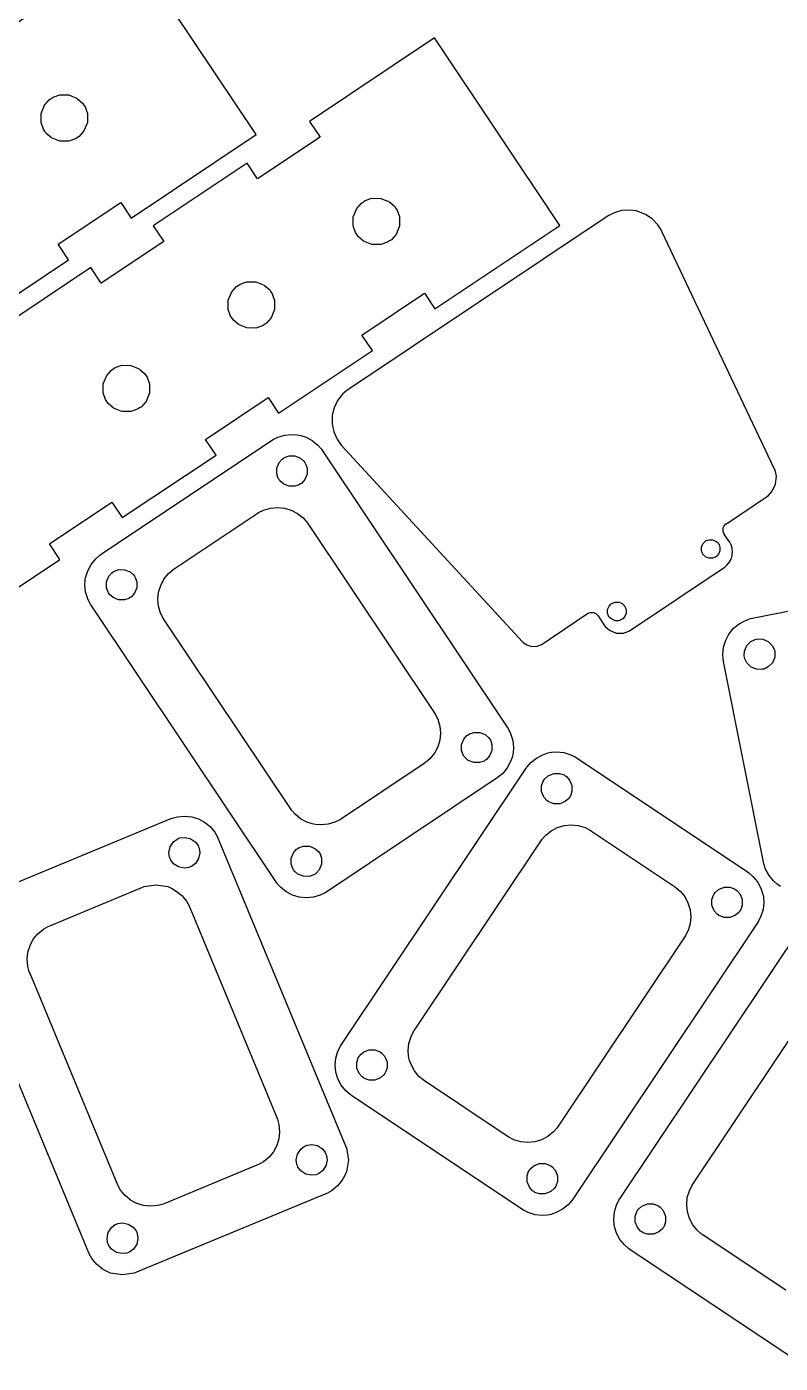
# Model space of a CAD drawing. Extents: x 0 to 47.2, y 0 to 95.3.
# Drawn here: x 23.23 to 33.25, y 0.09 to 17.88 of the extents above; entities that cross this region are included whole.
import ezdxf

# ---------------------------------------------------------------- set-up
doc = ezdxf.new("R2010")
doc.units = 0
doc.layers.get('0').update_dxf_attribs({"linetype": 'CONTINUOUS'})

msp = doc.modelspace()

# ---------------------------------------------------------------- linework, layer by layer
at = {"color": 0}
for points in [[(22.5385, 13.9451), (23.7857, 14.7786), (23.6468, 14.9864), (24.4783, 15.5419), (24.6172, 15.3342), (26.2801, 16.4453), (24.6135, 18.9397), (22.9504, 17.8286)], [(22.0058, 9.68056), (23.6689, 10.7917), (23.6689, 10.7917), (23.53, 10.9996), (24.3614, 11.5552), (24.5003, 11.3473), (25.7475, 12.1807), (25.6086, 12.3885), (26.44, 12.9441), (26.5789, 12.7362), (27.8261, 13.5696), (27.6872, 13.7775), (28.5188, 14.3331), (28.6576, 14.1251), (30.3206, 15.2363), (28.6539, 17.7307), (26.991, 16.6196), (27.1299, 16.4117), (26.2983, 15.8561), (26.1594, 16.064), (24.9122, 15.2307), (25.0511, 15.0228), (24.2197, 14.4672), (24.0808, 14.6751), (22.8336, 13.8417)], [(33.2564, 6.43924), (33.2367, 6.45247), (33.2167, 6.46576), (33.1622, 6.51351), (33.1019, 6.58713), (33.0569, 6.67106), (33.0337, 6.73958), (33.029, 6.76303), (32.4976, 9.43468), (32.4931, 9.45817), (32.4882, 9.53039), (32.4976, 9.62511), (32.5253, 9.71625), (32.5572, 9.78114), (32.5706, 9.801), (32.5838, 9.8209), (32.6315, 9.87528), (32.7051, 9.93565), (32.789, 9.98058), (32.8576, 10.0038), (32.8811, 10.0085), (37.22, 10.8716)], [(22.6221, 6.29633), (25.1386, 7.33876), (25.1614, 7.34819), (25.2333, 7.36724), (25.3289, 7.37603), (25.4226, 7.36621), (25.5122, 7.33882), (25.5949, 7.29486), (25.6682, 7.23551), (25.7294, 7.16174), (25.7668, 7.09739), (25.7763, 7.07465), (25.7763, 7.07465), (27.4693, 2.98742), (27.4817, 2.95751), (27.5064, 2.80067), (27.4817, 2.64382), (27.4693, 2.61393), (27.4601, 2.59185), (27.4239, 2.52919), (27.3635, 2.45562), (27.29, 2.39518), (27.2272, 2.359), (27.2051, 2.34983), (24.6885, 1.3074), (24.6586, 1.29503), (24.5018, 1.27029), (24.345, 1.29503), (24.315, 1.3074), (24.2929, 1.31657), (24.2303, 1.35276), (24.1567, 1.41319), (24.0963, 1.48676), (24.06, 1.54943), (24.051, 1.5715), (22.3579, 5.65875)], [(33.5178, 0.09446), (31.2528, 1.60781), (31.2329, 1.6211), (31.1786, 1.66883), (31.1182, 1.74251), (31.0732, 1.82644), (31.05, 1.89497), (31.0454, 1.9184), (31.0407, 1.94189), (31.036, 2.01406), (31.0453, 2.10883), (31.0729, 2.19993), (31.1049, 2.26486), (31.1182, 2.28472), (33.5761, 5.96311)], [(33.3247, 1.06538), (32.2238, 1.80094), (32.2033, 1.81461), (32.1475, 1.86388), (32.0871, 1.93838), (32.0432, 2.02186), (32.0162, 2.11154), (32.0068, 2.20469), (32.0154, 2.29861), (32.0426, 2.39057), (32.0754, 2.45742), (32.0892, 2.47781), (32.0892, 2.47781), (33.7692, 4.99219)]]:
    msp.add_lwpolyline(points, dxfattribs=at)
for points in [[(23.9886, 16.8383), (24.0054, 16.8131), (24.0357, 16.7235), (24.0353, 16.6035), (23.9899, 16.4924), (23.9275, 16.4211), (23.9022, 16.4043), (23.8768, 16.3874), (23.7872, 16.3571), (23.6672, 16.3575), (23.5561, 16.4031), (23.4849, 16.4653), (23.4681, 16.4906), (23.4511, 16.516), (23.4208, 16.6056), (23.4212, 16.7256), (23.4668, 16.8367), (23.529, 16.9079), (23.5544, 16.9247), (23.5797, 16.9417), (23.6693, 16.9719), (23.7893, 16.9715), (23.9004, 16.9261), (23.9717, 16.8637), (23.9886, 16.8383)], [(27.6196, 15.1153), (27.6026, 15.1407), (27.5724, 15.2303), (27.5728, 15.3503), (27.6183, 15.4612), (27.6806, 15.5325), (27.706, 15.5494), (27.7313, 15.5664), (27.8208, 15.5967), (27.9408, 15.5963), (28.0519, 15.5508), (28.1232, 15.4885), (28.1401, 15.4631), (28.1569, 15.4378), (28.1872, 15.3482), (28.1868, 15.2282), (28.1414, 15.1171), (28.079, 15.0458), (28.0538, 15.029), (28.0283, 15.0121), (27.9387, 14.9817), (27.8187, 14.9822), (27.7076, 15.0276), (27.6364, 15.09), (27.6196, 15.1153)], [(30.0825, 9.6651), (30.6885, 10.07), (30.6965, 10.0755), (30.7251, 10.0852), (30.7636, 10.085), (30.799, 10.0705), (30.8218, 10.0506), (30.8272, 10.0424), (30.9106, 9.91775), (30.9242, 9.89757), (30.981, 9.84776), (31.0697, 9.81147), (31.1654, 9.81104), (31.2371, 9.83524), (31.2574, 9.84874), (32.5046, 10.6821), (32.5147, 10.689), (32.5426, 10.7134), (32.5735, 10.7511), (32.5965, 10.7941), (32.6085, 10.8292), (32.6108, 10.8412), (32.6132, 10.8533), (32.6156, 10.8903), (32.6108, 10.9388), (32.5967, 10.9855), (32.5803, 11.0187), (32.5735, 11.0289), (32.5071, 11.1283), (32.5033, 11.1338), (32.4921, 11.1644), (32.4908, 11.1969), (32.4921, 11.2034), (32.4933, 11.2099), (32.5071, 11.2395), (32.5292, 11.2633), (32.5347, 11.267), (33.0676, 11.6232), (33.0896, 11.6379), (33.145, 11.6982), (33.19, 11.7927), (33.2, 11.897), (33.1833, 11.9772), (33.1721, 12.0011), (31.6776, 15.1533), (31.6661, 15.1775), (31.6212, 15.2451), (31.5475, 15.3219), (31.459, 15.3814), (31.3847, 15.414), (31.359, 15.4211), (31.3332, 15.4283), (31.2526, 15.4385), (31.1463, 15.4328), (31.0435, 15.4047), (30.9703, 15.3697), (30.9481, 15.3549), (27.5117, 13.0587), (27.4893, 13.0438), (27.4286, 12.9893), (27.3632, 12.9045), (27.3174, 12.8078), (27.2961, 12.729), (27.2929, 12.7023), (27.2897, 12.6756), (27.2918, 12.594), (27.3137, 12.4892), (27.3574, 12.3914), (27.4035, 12.3241), (27.4217, 12.3043), (29.8243, 9.6959), (29.8361, 9.683), (29.8812, 9.65283), (29.9476, 9.63282), (30.0169, 9.63667), (30.0679, 9.65539), (30.0825, 9.6651)], [(25.9567, 14.0042), (25.9397, 14.0296), (25.9094, 14.1192), (25.9099, 14.2392), (25.9554, 14.3501), (26.0176, 14.4214), (26.0431, 14.4383), (26.0683, 14.4553), (26.1579, 14.4856), (26.2779, 14.4851), (26.389, 14.4396), (26.4603, 14.3772), (26.4772, 14.3519), (26.494, 14.3267), (26.5243, 14.2371), (26.5239, 14.1171), (26.4785, 14.006), (26.4161, 13.9347), (26.3908, 13.9178), (26.3654, 13.901), (26.2758, 13.8706), (26.1558, 13.8711), (26.0447, 13.9165), (25.9735, 13.9789), (25.9567, 14.0042)], [(24.2938, 12.893), (24.2768, 12.9183), (24.2464, 13.008), (24.2469, 13.128), (24.2924, 13.239), (24.3547, 13.3103), (24.38, 13.3272), (24.4053, 13.3441), (24.495, 13.3745), (24.615, 13.3739), (24.726, 13.3285), (24.7972, 13.2662), (24.8142, 13.2408), (24.8311, 13.2156), (24.8614, 13.1259), (24.861, 13.0059), (24.8154, 12.8948), (24.7532, 12.8236), (24.7279, 12.8066), (24.7025, 12.7898), (24.6129, 12.7594), (24.4929, 12.7599), (24.3818, 12.8054), (24.3106, 12.8677), (24.2938, 12.893)], [(26.5433, 6.50413), (24.0856, 10.1826), (24.0722, 10.2025), (24.0401, 10.2674), (24.0126, 10.3585), (24.0032, 10.4532), (24.0079, 10.5254), (24.0126, 10.5489), (24.0172, 10.5724), (24.0406, 10.6409), (24.0854, 10.7248), (24.1458, 10.7984), (24.2001, 10.8462), (24.2201, 10.8594), (26.485, 12.3728), (26.5049, 12.3861), (26.5699, 12.4181), (26.661, 12.4457), (26.7557, 12.4551), (26.8279, 12.4503), (26.8514, 12.4456), (26.8747, 12.441), (26.9433, 12.4178), (27.0272, 12.3728), (27.101, 12.3124), (27.1486, 12.2581), (27.1619, 12.2382), (29.6199, 8.55974), (29.6331, 8.53987), (29.665, 8.47499), (29.6926, 8.38385), (29.7019, 8.28911), (29.6972, 8.2169), (29.6926, 8.19342), (29.6881, 8.16997), (29.6647, 8.10146), (29.6197, 8.01753), (29.5593, 7.9439), (29.505, 7.89615), (29.4851, 7.88286), (27.2203, 6.36947), (27.1997, 6.35585), (27.1329, 6.32308), (27.041, 6.29585), (26.9469, 6.28722), (26.8539, 6.29665), (26.7642, 6.32362), (26.6807, 6.36751), (26.6063, 6.4279), (26.5569, 6.48372), (26.5433, 6.50413)], [(26.87, 11.7966), (26.8535, 11.7855), (26.7947, 11.7657), (26.7161, 11.766), (26.6433, 11.7958), (26.5968, 11.8366), (26.5857, 11.8531), (26.5746, 11.8697), (26.5547, 11.9284), (26.555, 12.0071), (26.5849, 12.0798), (26.6257, 12.1264), (26.6422, 12.1375), (26.6588, 12.1486), (26.7175, 12.1685), (26.7961, 12.1681), (26.8689, 12.1383), (26.9156, 12.0975), (26.9267, 12.0809), (26.9378, 12.0644), (26.9575, 12.0057), (26.9572, 11.9271), (26.9274, 11.8543), (26.8867, 11.8077), (26.87, 11.7966)], [(26.9688, 11.2673), (28.6487, 8.75287), (28.6625, 8.73247), (28.6951, 8.66564), (28.7225, 8.57363), (28.7311, 8.47971), (28.7217, 8.38656), (28.6947, 8.29693), (28.6508, 8.21343), (28.5904, 8.13894), (28.5346, 8.08968), (28.5142, 8.07601), (27.4133, 7.34044), (27.3935, 7.32715), (27.3285, 7.29519), (27.2374, 7.26758), (27.1426, 7.25819), (27.0704, 7.26292), (27.0471, 7.26753), (27.0236, 7.27219), (26.955, 7.29551), (26.8711, 7.34044), (26.7974, 7.40082), (26.7497, 7.45518), (26.7364, 7.47504), (25.0564, 9.98942), (25.0428, 10.0099), (25.01, 10.0767), (24.9828, 10.1687), (24.9742, 10.2626), (24.9835, 10.3557), (25.0104, 10.4454), (25.0544, 10.5289), (25.1149, 10.6034), (25.1707, 10.6527), (25.1911, 10.6663), (26.2919, 11.4019), (26.3124, 11.4155), (26.3792, 11.4483), (26.4711, 11.4755), (26.565, 11.4842), (26.6582, 11.4748), (26.7479, 11.4478), (26.8314, 11.4039), (26.9058, 11.3435), (26.9551, 11.2877), (26.9688, 11.2673)], [(32.4304, 10.9997), (32.4371, 10.9896), (32.4492, 10.9538), (32.449, 10.9059), (32.4308, 10.8615), (32.406, 10.8331), (32.3958, 10.8263), (32.3857, 10.8196), (32.35, 10.8075), (32.3021, 10.8077), (32.2576, 10.8258), (32.2293, 10.8508), (32.2225, 10.8608), (32.2158, 10.871), (32.2036, 10.9068), (32.2039, 10.9547), (32.2219, 10.999), (32.2468, 11.0275), (32.2569, 11.0342), (32.2671, 11.041), (32.3029, 11.0531), (32.3508, 11.0529), (32.3951, 11.0347), (32.4236, 11.0099), (32.4304, 10.9997)], [(24.6051, 10.2832), (24.5886, 10.2721), (24.5299, 10.2523), (24.4513, 10.2527), (24.3785, 10.2824), (24.3318, 10.3232), (24.3208, 10.3398), (24.3097, 10.3564), (24.2899, 10.4151), (24.2901, 10.4937), (24.32, 10.5664), (24.3607, 10.6131), (24.3774, 10.6241), (24.3939, 10.6352), (24.4526, 10.6551), (24.5313, 10.6547), (24.6039, 10.6249), (24.6506, 10.5842), (24.6617, 10.5675), (24.6728, 10.551), (24.6926, 10.4923), (24.6922, 10.4137), (24.6625, 10.341), (24.6217, 10.2943), (24.6051, 10.2832)], [(31.1819, 10.1681), (31.1888, 10.158), (31.2008, 10.1222), (31.2007, 10.0743), (31.1825, 10.03), (31.1576, 10.0016), (31.1475, 9.99479), (31.1374, 9.98807), (31.1015, 9.97597), (31.0536, 9.97613), (31.0093, 9.99431), (30.9808, 10.0192), (30.9742, 10.0292), (30.9674, 10.0394), (30.9553, 10.0752), (30.9554, 10.1231), (30.9736, 10.1675), (30.9985, 10.1959), (31.0086, 10.2026), (31.0188, 10.2094), (31.0546, 10.2215), (31.1025, 10.2213), (31.1468, 10.2032), (31.1751, 10.1783), (31.1819, 10.1681)], [(33.1774, 9.56988), (33.1813, 9.55035), (33.1771, 9.4885), (33.1467, 9.41601), (33.0914, 9.36025), (33.0358, 9.33274), (33.0162, 9.32883), (32.9967, 9.32497), (32.9349, 9.3291), (32.8624, 9.35949), (32.8065, 9.41482), (32.779, 9.47038), (32.7753, 9.4899), (32.7714, 9.5095), (32.7754, 9.57135), (32.8058, 9.64382), (32.8611, 9.6996), (32.9167, 9.72711), (32.9362, 9.73096), (32.9558, 9.73486), (33.0176, 9.73074), (33.0901, 9.70036), (33.146, 9.64501), (33.1735, 9.58946), (33.1774, 9.56988)], [(29.3279, 8.11817), (29.3112, 8.1071), (29.2526, 8.08724), (29.174, 8.08757), (29.1013, 8.11735), (29.0546, 8.15821), (29.0436, 8.17475), (29.0325, 8.19135), (29.0126, 8.25006), (29.0129, 8.32867), (29.0426, 8.40136), (29.0835, 8.44803), (29.1001, 8.4591), (29.1167, 8.47017), (29.1754, 8.49001), (29.254, 8.48969), (29.3267, 8.4599), (29.3733, 8.41911), (29.3844, 8.4025), (29.3956, 8.38596), (29.4154, 8.32726), (29.415, 8.24864), (29.3853, 8.17589), (29.3444, 8.12924), (29.3279, 8.11817)], [(27.4149, 4.33447), (29.8728, 8.01292), (29.886, 8.03282), (29.9337, 8.08718), (30.0074, 8.14757), (30.0913, 8.19249), (30.1597, 8.21576), (30.1833, 8.22043), (30.2067, 8.2251), (30.2789, 8.22982), (30.3736, 8.22043), (30.4647, 8.19282), (30.5297, 8.16081), (30.5496, 8.14751), (32.8144, 6.63417), (32.8343, 6.62093), (32.8888, 6.57319), (32.9492, 6.49957), (32.994, 6.41564), (33.0174, 6.34711), (33.0219, 6.32362), (33.0267, 6.30018), (33.0314, 6.22797), (33.0219, 6.13325), (32.9943, 6.0421), (32.9624, 5.97721), (32.9492, 5.95731), (30.4913, 2.27886), (30.4779, 2.259), (30.4303, 2.20464), (30.3567, 2.14426), (30.2726, 2.09933), (30.2042, 2.07601), (30.1807, 2.07135), (30.1572, 2.06674), (30.0851, 2.06201), (29.9903, 2.0714), (29.8992, 2.09896), (29.8343, 2.13097), (29.8144, 2.14421), (27.5494, 3.65761), (27.529, 3.67128), (27.4732, 3.72054), (27.4128, 3.79503), (27.3689, 3.87853), (27.3419, 3.96821), (27.3326, 4.06136), (27.3412, 4.15528), (27.3685, 4.24724), (27.4013, 4.31407), (27.4149, 4.33447)], [(30.1646, 7.57135), (30.1479, 7.58242), (30.1071, 7.62907), (30.0774, 7.70182), (30.0771, 7.78043), (30.0969, 7.83914), (30.1081, 7.85568), (30.119, 7.87229), (30.1657, 7.91308), (30.2385, 7.94288), (30.3171, 7.94319), (30.3757, 7.92333), (30.3924, 7.91222), (30.4089, 7.90115), (30.4497, 7.85454), (30.4794, 7.78179), (30.4799, 7.70318), (30.46, 7.64447), (30.4489, 7.62787), (30.4378, 7.61133), (30.3911, 7.57053), (30.3185, 7.54075), (30.2399, 7.54042), (30.1811, 7.56028), (30.1646, 7.57135)], [(31.9782, 5.76417), (30.2982, 3.24978), (30.2844, 3.22939), (30.2353, 3.17356), (30.1607, 3.11317), (30.0772, 3.06928), (29.9876, 3.04232), (29.8944, 3.03293), (29.8006, 3.04156), (29.7086, 3.06879), (29.6417, 3.10157), (29.6212, 3.11518), (28.5204, 3.85075), (28.5006, 3.86404), (28.4461, 3.91178), (28.3857, 3.9854), (28.3408, 4.06933), (28.3175, 4.13786), (28.3129, 4.16129), (28.3083, 4.18479), (28.3035, 4.257), (28.3129, 4.35172), (28.3406, 4.44287), (28.3725, 4.50776), (28.3858, 4.52761), (30.0658, 7.04199), (30.0794, 7.06244), (30.1288, 7.11828), (30.2032, 7.17865), (30.2867, 7.22254), (30.3764, 7.24951), (30.4694, 7.2589), (30.5635, 7.25028), (30.6554, 7.22304), (30.7222, 7.19026), (30.7426, 7.1766), (31.8436, 6.44103), (31.864, 6.4274), (31.9199, 6.37815), (31.9801, 6.30365), (32.024, 6.22017), (32.0511, 6.13053), (32.0604, 6.03738), (32.0518, 5.94347), (32.0246, 5.85146), (31.9918, 5.78461), (31.9782, 5.76417)], [(25.2469, 7.07731), (25.2654, 7.08496), (25.3268, 7.09299), (25.4039, 7.07736), (25.4694, 7.03396), (25.5072, 6.98481), (25.5149, 6.96636), (25.5224, 6.94797), (25.5304, 6.8865), (25.5149, 6.80951), (25.4714, 6.74397), (25.4222, 6.70617), (25.4039, 6.69851), (25.3854, 6.69092), (25.3239, 6.68289), (25.2469, 6.69857), (25.1814, 6.74192), (25.1436, 6.79107), (25.1361, 6.80946), (25.1285, 6.8279), (25.1204, 6.88938), (25.136, 6.96642), (25.1794, 7.03196), (25.2285, 7.06972), (25.2469, 7.07731)], [(27.0631, 6.60482), (27.0464, 6.59375), (26.9876, 6.57389), (26.909, 6.57422), (26.8362, 6.604), (26.7897, 6.64481), (26.7786, 6.66135), (26.7675, 6.67796), (26.7476, 6.73665), (26.7481, 6.81526), (26.7778, 6.88803), (26.8186, 6.93463), (26.8351, 6.94569), (26.8517, 6.95682), (26.9104, 6.97667), (26.989, 6.97635), (27.0618, 6.94656), (27.1085, 6.90576), (27.1196, 6.88917), (27.1306, 6.87261), (27.1504, 6.81386), (27.1501, 6.73529), (27.1203, 6.66254), (27.0796, 6.61589), (27.0631, 6.60482)], [(24.4297, 2.48611), (23.2725, 5.27989), (23.2631, 5.30263), (23.244, 5.37457), (23.2353, 5.47011), (23.245, 5.56392), (23.2725, 5.65343), (23.3164, 5.73617), (23.3758, 5.80946), (23.4496, 5.87076), (23.5139, 5.90815), (23.5367, 5.91754), (24.7599, 6.42421), (24.7897, 6.43664), (24.9467, 6.46137), (25.1035, 6.43664), (25.1333, 6.42421), (25.1554, 6.4151), (25.2181, 6.3789), (25.2917, 6.31847), (25.3521, 6.2449), (25.3883, 6.18224), (25.3975, 6.1601), (26.5547, 3.36626), (26.564, 3.34358), (26.5831, 3.27165), (26.5919, 3.17617), (26.5821, 3.08236), (26.5547, 2.99278), (26.5107, 2.9101), (26.4514, 2.83681), (26.3776, 2.7755), (26.3132, 2.73813), (26.2906, 2.72868), (25.0674, 2.222), (25.0446, 2.21263), (24.9728, 2.19358), (24.8772, 2.18479), (24.7833, 2.19461), (24.6939, 2.222), (24.6111, 2.26594), (24.5379, 2.32531), (24.4765, 2.39908), (24.4392, 2.46343), (24.4297, 2.48611)], [(32.4294, 6.05794), (32.4129, 6.06907), (32.3721, 6.11572), (32.3422, 6.18842), (32.3419, 6.26704), (32.3618, 6.32574), (32.3729, 6.34229), (32.384, 6.35889), (32.4306, 6.39968), (32.5033, 6.42947), (32.5819, 6.42979), (32.6407, 6.40994), (32.6572, 6.39887), (32.6739, 6.38781), (32.7146, 6.34115), (32.7444, 6.26844), (32.7447, 6.18983), (32.7249, 6.13113), (32.7137, 6.11453), (32.7028, 6.09799), (32.6561, 6.05718), (32.5833, 6.0274), (32.5047, 6.02707), (32.446, 6.04688), (32.4294, 6.05794)], [(27.7067, 3.8929), (27.6901, 3.90403), (27.6493, 3.95068), (27.6196, 4.02339), (27.6192, 4.102), (27.639, 4.16069), (27.6501, 4.17725), (27.6613, 4.19385), (27.7078, 4.23465), (27.7806, 4.26443), (27.8592, 4.26476), (27.9179, 4.2449), (27.9346, 4.23383), (27.9511, 4.22276), (27.9918, 4.17611), (28.0217, 4.1034), (28.0219, 4.02479), (28.0021, 3.9661), (27.9911, 3.94949), (27.98, 3.93294), (27.9333, 3.89208), (27.8606, 3.86231), (27.7819, 3.86199), (27.7232, 3.88183), (27.7067, 3.8929)], [(26.94, 2.99007), (26.9583, 2.99772), (27.0199, 3.00575), (27.0968, 2.99013), (27.1624, 2.94672), (27.2001, 2.89757), (27.2078, 2.87912), (27.2154, 2.86074), (27.2235, 2.79926), (27.2078, 2.72228), (27.1644, 2.65674), (27.1153, 2.61893), (27.0969, 2.61128), (27.0785, 2.60368), (27.0169, 2.59565), (26.94, 2.61133), (26.8744, 2.65468), (26.8367, 2.70383), (26.829, 2.72222), (26.8214, 2.74067), (26.8133, 2.80214), (26.829, 2.87918), (26.8724, 2.94472), (26.9215, 2.98247), (26.94, 2.99007)], [(29.9717, 2.37956), (29.955, 2.39063), (29.9142, 2.43728), (29.8844, 2.51004), (29.8842, 2.5886), (29.904, 2.64735), (29.9151, 2.6639), (29.9261, 2.6805), (29.9728, 2.72131), (30.0456, 2.75108), (30.1242, 2.75142), (30.1828, 2.73156), (30.1994, 2.72043), (30.216, 2.70936), (30.2568, 2.66276), (30.2865, 2.59), (30.2869, 2.51139), (30.2671, 2.45269), (30.256, 2.43608), (30.2449, 2.41954), (30.1982, 2.37875), (30.1256, 2.34896), (30.0469, 2.34864), (29.9882, 2.36849), (29.9717, 2.37956)], [(31.6379, 2.18403), (31.6544, 2.17296), (31.6951, 2.12636), (31.725, 2.0536), (31.7253, 1.97499), (31.7054, 1.91629), (31.6944, 1.89968), (31.6833, 1.88314), (31.6367, 1.84233), (31.5639, 1.81256), (31.4854, 1.81222), (31.4265, 1.83208), (31.41, 1.84315), (31.3935, 1.85422), (31.3526, 1.90088), (31.3229, 1.97364), (31.3225, 2.05219), (31.3424, 2.11094), (31.3535, 2.1275), (31.3646, 2.1441), (31.4113, 2.1849), (31.4839, 2.21468), (31.5625, 2.215), (31.6212, 2.19515), (31.6379, 2.18403)], [(24.4233, 1.94764), (24.4417, 1.95529), (24.5032, 1.96332), (24.5801, 1.94769), (24.6457, 1.90429), (24.6835, 1.85514), (24.6913, 1.83669), (24.6988, 1.81831), (24.7068, 1.75683), (24.6911, 1.67985), (24.6478, 1.61431), (24.5986, 1.5765), (24.5803, 1.56885), (24.5618, 1.56125), (24.5003, 1.55322), (24.4233, 1.5689), (24.3578, 1.61225), (24.32, 1.6614), (24.3124, 1.67979), (24.3047, 1.69824), (24.2967, 1.75971), (24.3124, 1.83669), (24.3557, 1.90224), (24.4049, 1.94006), (24.4233, 1.94764)]]:
    msp.add_lwpolyline(points, close=True, dxfattribs=at)

doc.saveas('drawing.dxf')
